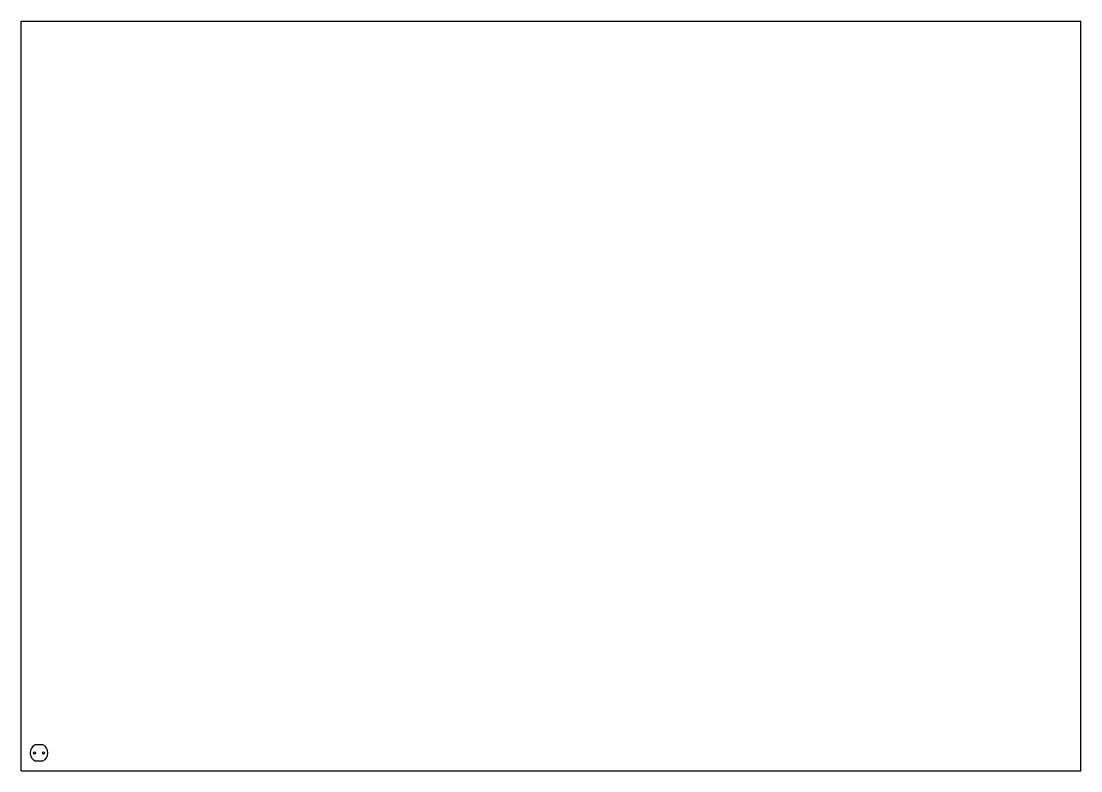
# Model space of a CAD drawing. Header units: millimetres. Extents: x 0 to 297, y 0 to 210.
import ezdxf

# ---------------------------------------------------------------- set-up
doc = ezdxf.new("R2010")
doc.units = ezdxf.units.MM
doc.header["$LTSCALE"] = 16.335
doc.layers.get('0').update_dxf_attribs({"linetype": 'CONTINUOUS'})
doc.layers.add('1__AXES', color=7, linetype='CONTINUOUS')

msp = doc.modelspace()

# ---------------------------------------------------------------- linework, layer by layer
at = {"color": 7, "linetype": 'CONTINUOUS'}
for p, q in [((0, 0), (0, 210)), ((0, 210), (297, 210)), ((297, 0), (297, 210)), ((6.09, 7.25), (3.91, 7.25)), ((0, 0), (297, 0)), ((3.91, 2.75), (6.09, 2.75))]:
    msp.add_line(p, q, dxfattribs=at)
for start, end in [(115.8419, 244.1581), (295.8419, 64.1581)]:
    msp.add_arc((5, 5), 2.5, start, end, dxfattribs=at)
at = {"layer": '1__AXES', "color": 7, "linetype": 'CONTINUOUS'}
for centre in [(3.75, 5), (6.25, 5)]:
    msp.add_circle(centre, 0.3, dxfattribs=at)

doc.saveas('drawing.dxf')
